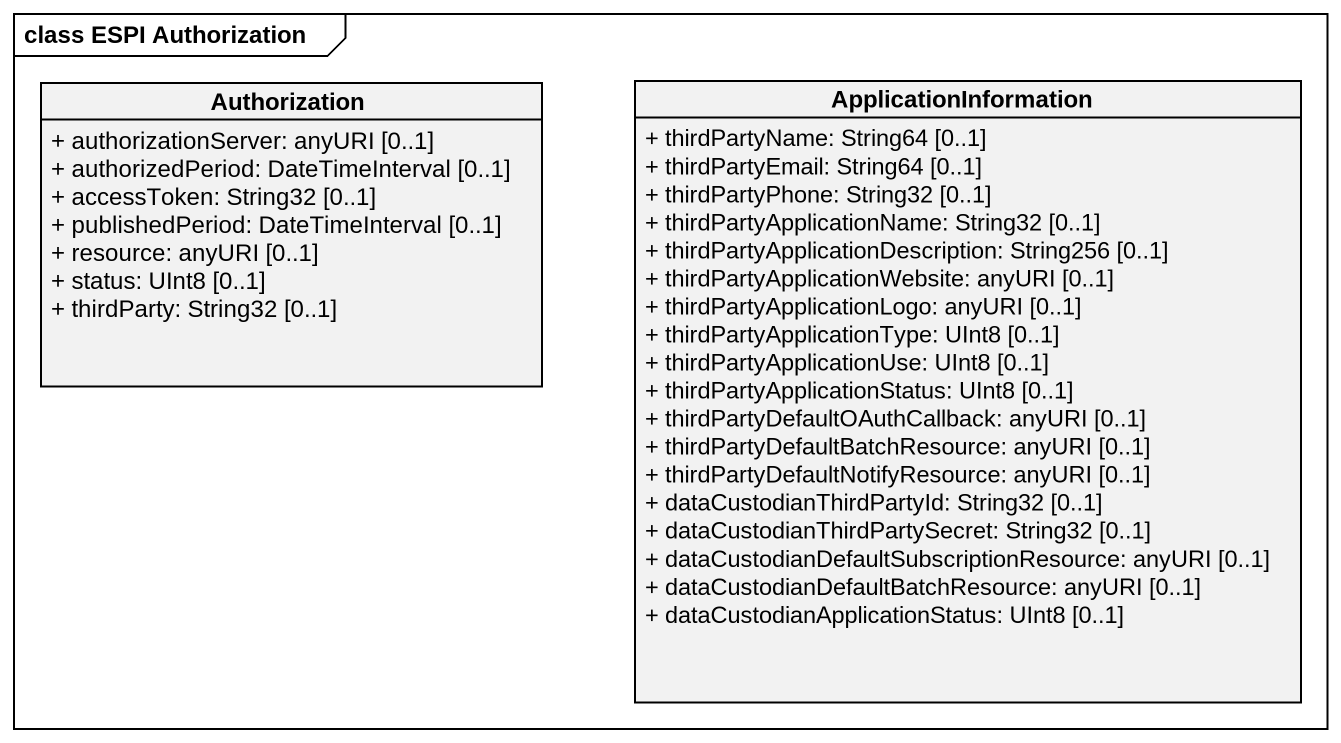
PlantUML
@startuml
mainframe class ESPI Authorization
hide circle
hide empty members
skinparam classAttributeIconSize 0
class Authorization {
  + authorizationServer: anyURI [0..1]
  + authorizedPeriod: DateTimeInterval [0..1]
  + accessToken: String32 [0..1]
  + publishedPeriod: DateTimeInterval [0..1]
  + resource: anyURI [0..1]
  + status: UInt8 [0..1]
  + thirdParty: String32 [0..1]
}
class ApplicationInformation {
  + thirdPartyName: String64 [0..1]
  + thirdPartyEmail: String64 [0..1]
  + thirdPartyPhone: String32 [0..1]
  + thirdPartyApplicationName: String32 [0..1]
  + thirdPartyApplicationDescription: String256 [0..1]
  + thirdPartyApplicationWebsite: anyURI [0..1]
  + thirdPartyApplicationLogo: anyURI [0..1]
  + thirdPartyApplicationType: UInt8 [0..1]
  + thirdPartyApplicationUse: UInt8 [0..1]
  + thirdPartyApplicationStatus: UInt8 [0..1]
  + thirdPartyDefaultOAuthCallback: anyURI [0..1]
  + thirdPartyDefaultBatchResource: anyURI [0..1]
  + thirdPartyDefaultNotifyResource: anyURI [0..1]
  + dataCustodianThirdPartyId: String32 [0..1]
  + dataCustodianThirdPartySecret: String32 [0..1]
  + dataCustodianDefaultSubscriptionResource: anyURI [0..1]
  + dataCustodianDefaultBatchResource: anyURI [0..1]
  + dataCustodianApplicationStatus: UInt8 [0..1]
}
@enduml
